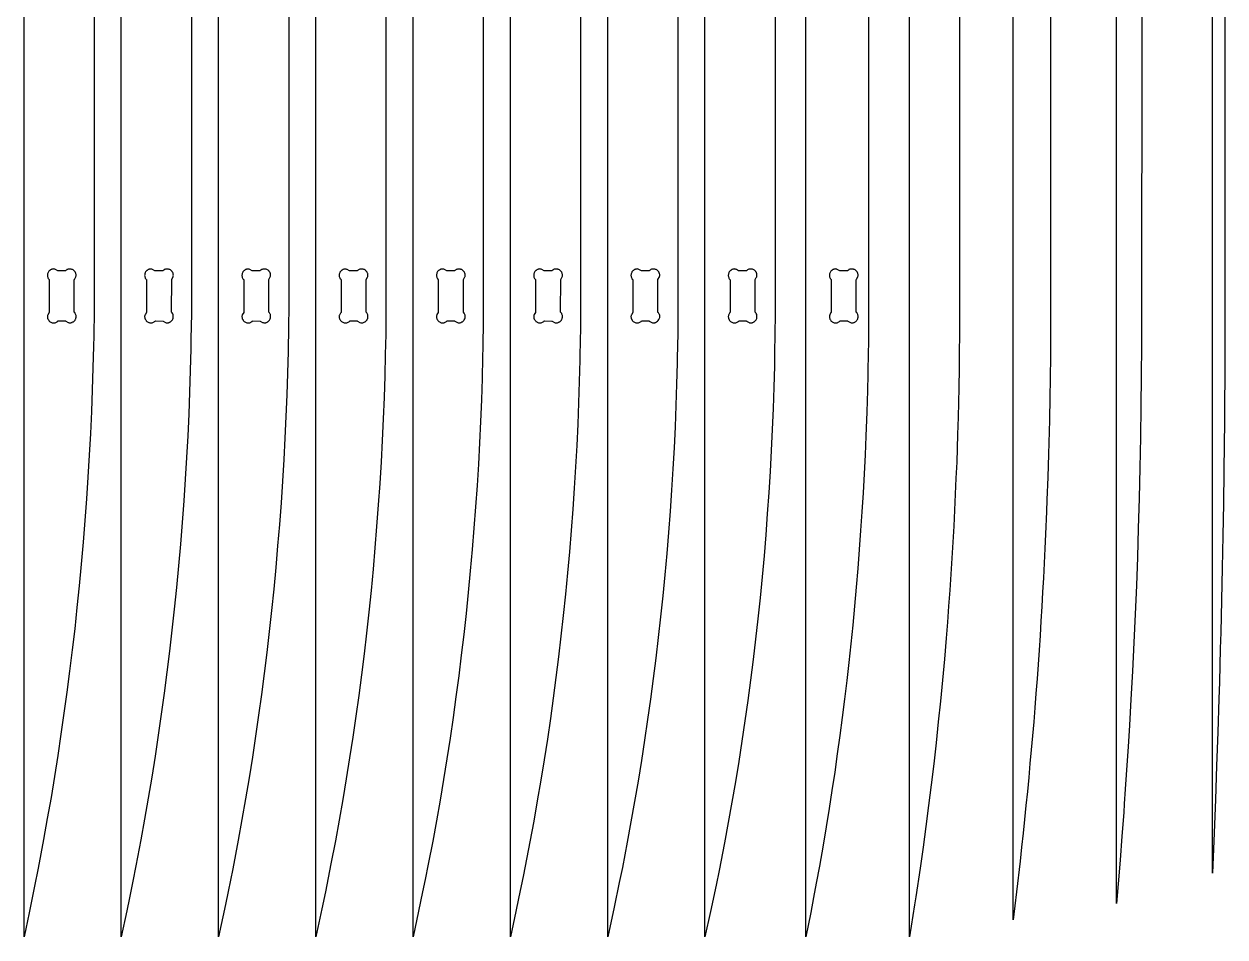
# Model space of a CAD drawing. Extents: x 104.9 to 190.6, y -82.9 to -13.6.
# Drawn here: x 150.81 to 162.77, y -32.49 to -23.4 of the extents above; entities that cross this region are included whole.
import ezdxf

# ---------------------------------------------------------------- set-up
doc = ezdxf.new("R2010")
doc.units = 0
doc.layers.get('0').update_dxf_attribs({"linetype": 'CONTINUOUS'})
doc.layers.add('SECTIONCUTEDGES', color=18, linetype='CONTINUOUS')

msp = doc.modelspace()

# ---------------------------------------------------------------- linework, layer by layer
msp.add_lwpolyline([(152.117, -25.859), (152.113, -25.858), (152.09, -25.844), (152.088, -25.844), (152.082, -25.842), (152.075, -25.841), (152.069, -25.841), (152.064, -25.841), (152.06, -25.842), (152.055, -25.843), (152.051, -25.845), (152.047, -25.846), (152.043, -25.849), (152.039, -25.851), (152.035, -25.854), (152.031, -25.857), (152.028, -25.86), (152.025, -25.863), (152.02, -25.87), (152.017, -25.876), (152.014, -25.882), (152.013, -25.885), (152.012, -25.892), (152.011, -25.899), (152.01, -25.906), (152.011, -25.912), (152.012, -25.919), (152.014, -25.925), (152.017, -25.931), (152.021, -25.937), (152.026, -25.944), (152.028, -25.946), (152.029, -25.947), (152.028, -26.272), (152.014, -26.297), (152.013, -26.299), (152.011, -26.305), (152.01, -26.312), (152.01, -26.318), (152.011, -26.323), (152.012, -26.327), (152.013, -26.332), (152.015, -26.336), (152.016, -26.34), (152.019, -26.344), (152.021, -26.348), (152.024, -26.352), (152.027, -26.356), (152.03, -26.359), (152.033, -26.362), (152.04, -26.367), (152.046, -26.37), (152.052, -26.373), (152.055, -26.374), (152.062, -26.375), (152.065, -26.376), (152.072, -26.376), (152.079, -26.376), (152.086, -26.375), (152.092, -26.374), (152.098, -26.371), (152.104, -26.368), (152.11, -26.364), (152.114, -26.361), (152.116, -26.359), (152.117, -26.358), (152.194, -26.359), (152.217, -26.373), (152.224, -26.375), (152.23, -26.376), (152.234, -26.377), (152.238, -26.376), (152.243, -26.376), (152.248, -26.375), (152.252, -26.374), (152.256, -26.372), (152.261, -26.371), (152.265, -26.368), (152.269, -26.366), (152.272, -26.363), (152.276, -26.36), (152.279, -26.357), (152.282, -26.354), (152.288, -26.346), (152.291, -26.339), (152.294, -26.331), (152.296, -26.324), (152.296, -26.318), (152.296, -26.309), (152.295, -26.3), (152.293, -26.292), (152.29, -26.287), (152.284, -26.277), (152.28, -26.272), (152.278, -26.27), (152.28, -25.943), (152.293, -25.92), (152.295, -25.914), (152.296, -25.907), (152.297, -25.901), (152.296, -25.894), (152.295, -25.89), (152.294, -25.885), (152.293, -25.881), (152.291, -25.877), (152.289, -25.873), (152.286, -25.869), (152.283, -25.865), (152.281, -25.861), (152.277, -25.858), (152.274, -25.855), (152.267, -25.85), (152.261, -25.847), (152.255, -25.844), (152.249, -25.842), (152.242, -25.841), (152.238, -25.841), (152.231, -25.841), (152.225, -25.841), (152.218, -25.842), (152.212, -25.845), (152.206, -25.847), (152.2, -25.851), (152.195, -25.855), (152.191, -25.858), (152.191, -25.859)], close=True)
at = {"layer": 'SECTIONCUTEDGES'}
for points in [[(151.508, -20.73), (151.508, -26.111), (151.507, -26.258), (151.503, -26.508), (151.501, -26.608), (151.496, -26.825), (151.489, -27.042), (151.48, -27.26), (151.47, -27.477), (151.459, -27.694), (151.446, -27.911), (151.431, -28.128), (151.415, -28.344), (151.398, -28.561), (151.379, -28.778), (151.358, -28.994), (151.336, -29.21), (151.314, -29.421), (151.289, -29.632), (151.263, -29.842), (151.236, -30.052), (151.207, -30.262), (151.177, -30.472), (151.145, -30.682), (151.112, -30.891), (151.078, -31.101), (151.041, -31.31), (151.004, -31.518), (150.95, -31.803), (150.915, -31.982), (150.859, -32.249), (150.809, -32.489), (150.809, -14.316)], [(152.477, -20.758), (152.477, -26.141), (152.476, -26.287), (152.472, -26.535), (152.47, -26.635), (152.464, -26.852), (152.457, -27.068), (152.449, -27.284), (152.439, -27.5), (152.427, -27.716), (152.414, -27.932), (152.4, -28.148), (152.384, -28.364), (152.366, -28.579), (152.347, -28.795), (152.327, -29.01), (152.305, -29.225), (152.282, -29.435), (152.258, -29.645), (152.232, -29.854), (152.205, -30.064), (152.176, -30.273), (152.146, -30.482), (152.114, -30.69), (152.081, -30.899), (152.046, -31.107), (152.01, -31.315), (151.973, -31.523), (151.924, -31.781), (151.894, -31.933), (151.86, -32.099), (151.833, -32.229), (151.778, -32.489), (151.778, -14.4)], [(153.445, -20.813), (153.446, -26.17), (153.445, -26.219), (153.443, -26.414), (153.439, -26.663), (153.433, -26.878), (153.426, -27.093), (153.418, -27.308), (153.408, -27.523), (153.396, -27.738), (153.383, -27.953), (153.369, -28.168), (153.353, -28.383), (153.335, -28.597), (153.316, -28.812), (153.296, -29.026), (153.274, -29.241), (153.251, -29.449), (153.227, -29.658), (153.201, -29.867), (153.174, -30.075), (153.145, -30.283), (153.115, -30.491), (153.083, -30.699), (153.05, -30.906), (153.015, -31.114), (152.979, -31.321), (152.941, -31.527), (152.888, -31.81), (152.842, -32.037), (152.815, -32.166), (152.747, -32.489), (152.747, -14.485)], [(154.414, -20.895), (154.414, -26.2), (154.413, -26.393), (154.411, -26.492), (154.407, -26.69), (154.402, -26.904), (154.395, -27.119), (154.386, -27.333), (154.376, -27.547), (154.365, -27.761), (154.352, -27.975), (154.337, -28.188), (154.321, -28.402), (154.304, -28.616), (154.285, -28.829), (154.265, -29.042), (154.243, -29.256), (154.22, -29.464), (154.196, -29.671), (154.17, -29.879), (154.142, -30.086), (154.114, -30.293), (154.083, -30.5), (154.052, -30.707), (154.019, -30.914), (153.984, -31.12), (153.948, -31.326), (153.91, -31.532), (153.866, -31.762), (153.811, -32.039), (153.775, -32.21), (153.715, -32.489), (153.715, -14.57)], [(155.383, -20.961), (155.383, -26.23), (155.382, -26.358), (155.378, -26.619), (155.376, -26.717), (155.371, -26.931), (155.364, -27.144), (155.355, -27.357), (155.345, -27.57), (155.334, -27.783), (155.321, -27.996), (155.306, -28.209), (155.29, -28.421), (155.273, -28.634), (155.254, -28.846), (155.233, -29.059), (155.211, -29.271), (155.189, -29.478), (155.164, -29.685), (155.138, -29.891), (155.111, -30.098), (155.082, -30.304), (155.052, -30.51), (155.02, -30.716), (154.987, -30.921), (154.953, -31.126), (154.917, -31.332), (154.879, -31.536), (154.835, -31.766), (154.805, -31.916), (154.779, -32.041), (154.739, -32.232), (154.684, -32.489), (154.684, -14.655)], [(156.352, -20.995), (156.352, -26.264), (156.351, -26.423), (156.346, -26.7), (156.345, -26.749), (156.339, -26.961), (156.332, -27.173), (156.324, -27.385), (156.314, -27.597), (156.302, -27.809), (156.289, -28.021), (156.275, -28.232), (156.259, -28.444), (156.241, -28.655), (156.223, -28.866), (156.202, -29.077), (156.18, -29.288), (156.157, -29.494), (156.133, -29.7), (156.107, -29.905), (156.08, -30.111), (156.051, -30.316), (156.021, -30.521), (155.989, -30.725), (155.956, -30.93), (155.921, -31.134), (155.885, -31.338), (155.848, -31.542), (155.784, -31.87), (155.735, -32.107), (155.708, -32.234), (155.653, -32.489), (155.653, -14.753)], [(157.321, -21.079), (157.321, -26.294), (157.319, -26.484), (157.315, -26.728), (157.314, -26.777), (157.308, -26.988), (157.301, -27.199), (157.293, -27.41), (157.283, -27.62), (157.271, -27.831), (157.258, -28.042), (157.244, -28.252), (157.228, -28.463), (157.21, -28.673), (157.191, -28.883), (157.171, -29.094), (157.149, -29.304), (157.126, -29.508), (157.102, -29.713), (157.076, -29.918), (157.049, -30.122), (157.02, -30.326), (156.99, -30.53), (156.958, -30.734), (156.925, -30.937), (156.89, -31.14), (156.854, -31.343), (156.816, -31.546), (156.768, -31.798), (156.738, -31.947), (156.686, -32.193), (156.622, -32.489), (156.622, -14.837)], [(158.289, -21.114), (158.289, -26.328), (158.288, -26.454), (158.284, -26.711), (158.282, -26.808), (158.277, -27.018), (158.27, -27.228), (158.261, -27.438), (158.251, -27.647), (158.24, -27.857), (158.227, -28.066), (158.212, -28.276), (158.196, -28.485), (158.179, -28.694), (158.16, -28.903), (158.14, -29.112), (158.118, -29.321), (158.095, -29.525), (158.071, -29.728), (158.045, -29.932), (158.017, -30.135), (157.989, -30.338), (157.958, -30.541), (157.927, -30.743), (157.894, -30.946), (157.859, -31.148), (157.823, -31.35), (157.785, -31.551), (157.731, -31.827), (157.701, -31.974), (157.645, -32.236), (157.59, -32.489), (157.59, -14.936)], [(159.22, -21.197), (159.22, -26.385), (159.218, -26.6), (159.217, -26.653), (159.212, -26.891), (159.209, -27.05), (159.202, -27.261), (159.193, -27.503), (159.185, -27.691), (159.176, -27.88), (159.165, -28.068), (159.154, -28.257), (159.141, -28.445), (159.128, -28.633), (159.113, -28.821), (159.097, -29.009), (159.08, -29.197), (159.062, -29.385), (159.043, -29.573), (159.023, -29.756), (159.003, -29.938), (158.981, -30.121), (158.958, -30.303), (158.934, -30.485), (158.909, -30.667), (158.883, -30.849), (158.856, -31.031), (158.827, -31.212), (158.798, -31.394), (158.768, -31.575), (158.731, -31.785), (158.7, -31.955), (158.673, -32.097), (158.645, -32.246), (158.597, -32.489), (158.597, -15.02)], [(160.126, -21.311), (160.126, -26.42), (160.124, -26.745), (160.123, -26.826), (160.119, -27.024), (160.112, -27.314), (160.107, -27.488), (160.098, -27.763), (160.091, -27.923), (160.084, -28.082), (160.077, -28.242), (160.068, -28.401), (160.059, -28.56), (160.05, -28.72), (160.04, -28.879), (160.029, -29.038), (160.017, -29.197), (160.005, -29.356), (159.992, -29.516), (159.975, -29.724), (159.956, -29.933), (159.936, -30.141), (159.915, -30.349), (159.892, -30.558), (159.869, -30.766), (159.844, -30.974), (159.818, -31.181), (159.791, -31.389), (159.763, -31.596), (159.734, -31.804), (159.691, -32.091), (159.679, -32.17), (159.628, -32.489), (159.628, -15.196)], [(161.033, -21.419), (161.033, -26.401), (161.031, -26.699), (161.028, -26.937), (161.025, -27.116), (161.021, -27.344), (161.018, -27.457), (161.012, -27.685), (161.005, -27.912), (160.997, -28.139), (160.993, -28.253), (160.983, -28.48), (160.976, -28.624), (160.969, -28.768), (160.962, -28.913), (160.954, -29.057), (160.946, -29.201), (160.937, -29.345), (160.928, -29.489), (160.918, -29.633), (160.908, -29.777), (160.898, -29.921), (160.887, -30.065), (160.876, -30.209), (160.865, -30.348), (160.853, -30.487), (160.841, -30.626), (160.828, -30.764), (160.815, -30.903), (160.802, -31.042), (160.788, -31.18), (160.774, -31.319), (160.759, -31.457), (160.744, -31.596), (160.729, -31.734), (160.693, -32.04), (160.659, -32.319), (160.659, -15.457)], [(161.94, -21.758), (161.942, -23.674), (161.939, -26.105), (161.937, -26.602), (161.936, -26.906), (161.933, -27.21), (161.928, -27.514), (161.922, -27.818), (161.915, -28.121), (161.907, -28.425), (161.898, -28.709), (161.888, -28.992), (161.876, -29.276), (161.863, -29.559), (161.849, -29.843), (161.833, -30.126), (161.818, -30.382), (161.805, -30.595), (161.796, -30.733), (161.777, -31.019), (161.767, -31.163), (161.762, -31.25), (161.744, -31.487), (161.725, -31.724), (161.706, -31.96), (161.69, -32.157), (161.69, -15.798)], [(162.765, -21.403), (162.77, -23.841), (162.769, -26.506), (162.768, -26.721), (162.767, -26.937), (162.766, -27.153), (162.764, -27.369), (162.762, -27.585), (162.758, -27.853), (162.754, -28.174), (162.748, -28.495), (162.742, -28.816), (162.735, -29.137), (162.727, -29.457), (162.723, -29.618), (162.714, -29.952), (162.709, -30.119), (162.698, -30.452), (162.687, -30.786), (162.675, -31.12), (162.662, -31.453), (162.645, -31.855), (162.645, -16.156)]]:
    msp.add_lwpolyline(points, dxfattribs=at)
for points in [[(151.083, -26.373), (151.09, -26.375), (151.097, -26.376), (151.103, -26.376), (151.11, -26.376), (151.114, -26.376), (151.12, -26.375), (151.126, -26.372), (151.133, -26.37), (151.136, -26.368), (151.141, -26.364), (151.145, -26.362), (151.147, -26.358), (151.222, -26.358), (151.225, -26.359), (151.248, -26.373), (151.252, -26.374), (151.26, -26.376), (151.266, -26.376), (151.275, -26.376), (151.281, -26.374), (151.287, -26.372), (151.29, -26.371), (151.296, -26.368), (151.302, -26.365), (151.308, -26.36), (151.311, -26.356), (151.314, -26.353), (151.317, -26.349), (151.32, -26.345), (151.322, -26.34), (151.324, -26.336), (151.325, -26.332), (151.326, -26.327), (151.327, -26.322), (151.328, -26.317), (151.328, -26.309), (151.327, -26.302), (151.325, -26.296), (151.323, -26.289), (151.32, -26.283), (151.318, -26.28), (151.314, -26.274), (151.311, -26.272), (151.31, -26.27), (151.31, -25.946), (151.311, -25.944), (151.324, -25.92), (151.326, -25.914), (151.328, -25.907), (151.328, -25.901), (151.327, -25.894), (151.326, -25.89), (151.325, -25.885), (151.324, -25.881), (151.322, -25.877), (151.32, -25.873), (151.317, -25.869), (151.315, -25.865), (151.312, -25.861), (151.309, -25.858), (151.305, -25.855), (151.299, -25.85), (151.293, -25.847), (151.286, -25.844), (151.28, -25.842), (151.276, -25.842), (151.27, -25.841), (151.263, -25.841), (151.256, -25.841), (151.249, -25.842), (151.243, -25.845), (151.237, -25.847), (151.234, -25.849), (151.228, -25.853), (151.225, -25.855), (151.222, -25.859), (151.148, -25.859), (151.145, -25.858), (151.123, -25.845), (151.117, -25.843), (151.111, -25.841), (151.109, -25.841), (151.102, -25.84), (151.095, -25.841), (151.091, -25.842), (151.086, -25.843), (151.082, -25.845), (151.078, -25.846), (151.074, -25.849), (151.07, -25.851), (151.066, -25.854), (151.063, -25.857), (151.059, -25.86), (151.056, -25.863), (151.052, -25.87), (151.048, -25.876), (151.046, -25.882), (151.044, -25.889), (151.042, -25.895), (151.042, -25.902), (151.042, -25.909), (151.043, -25.916), (151.045, -25.922), (151.047, -25.928), (151.05, -25.934), (151.054, -25.94), (151.059, -25.946), (151.06, -25.947), (151.059, -26.272), (151.046, -26.297), (151.043, -26.303), (151.042, -26.31), (151.042, -26.314), (151.042, -26.318), (151.042, -26.323), (151.043, -26.327), (151.044, -26.332), (151.046, -26.336), (151.048, -26.34), (151.05, -26.344), (151.052, -26.348), (151.055, -26.352), (151.058, -26.356), (151.061, -26.359), (151.064, -26.362), (151.071, -26.367), (151.077, -26.37)], [(153.021, -26.373), (153.027, -26.375), (153.034, -26.376), (153.041, -26.376), (153.044, -26.376), (153.051, -26.376), (153.058, -26.375), (153.064, -26.372), (153.067, -26.371), (153.073, -26.368), (153.079, -26.364), (153.082, -26.362), (153.084, -26.359), (153.086, -26.358), (153.16, -26.359), (153.162, -26.359), (153.184, -26.372), (153.19, -26.374), (153.196, -26.376), (153.201, -26.376), (153.207, -26.376), (153.212, -26.376), (153.216, -26.375), (153.221, -26.374), (153.225, -26.372), (153.229, -26.371), (153.233, -26.368), (153.237, -26.366), (153.241, -26.363), (153.245, -26.36), (153.248, -26.357), (153.251, -26.354), (153.254, -26.35), (153.257, -26.344), (153.26, -26.338), (153.262, -26.335), (153.264, -26.328), (153.265, -26.322), (153.265, -26.315), (153.265, -26.308), (153.264, -26.301), (153.263, -26.295), (153.26, -26.289), (153.257, -26.283), (153.253, -26.277), (153.251, -26.274), (153.248, -26.271), (153.247, -26.27), (153.248, -25.945), (153.25, -25.94), (153.262, -25.92), (153.262, -25.918), (153.264, -25.912), (153.265, -25.909), (153.265, -25.903), (153.265, -25.899), (153.265, -25.894), (153.264, -25.89), (153.263, -25.885), (153.261, -25.881), (153.259, -25.877), (153.257, -25.873), (153.255, -25.869), (153.252, -25.865), (153.249, -25.861), (153.246, -25.858), (153.243, -25.855), (153.239, -25.852), (153.233, -25.849), (153.227, -25.846), (153.221, -25.843), (153.214, -25.842), (153.207, -25.841), (153.2, -25.841), (153.194, -25.841), (153.187, -25.842), (153.181, -25.845), (153.174, -25.847), (153.172, -25.849), (153.166, -25.853), (153.159, -25.859), (153.084, -25.858), (153.082, -25.858), (153.058, -25.844), (153.052, -25.842), (153.046, -25.841), (153.044, -25.841), (153.037, -25.841), (153.033, -25.841), (153.028, -25.842), (153.024, -25.843), (153.02, -25.845), (153.015, -25.846), (153.011, -25.849), (153.007, -25.851), (153.004, -25.854), (153, -25.857), (152.997, -25.86), (152.994, -25.863), (152.989, -25.87), (152.987, -25.873), (152.984, -25.879), (152.982, -25.885), (152.98, -25.892), (152.98, -25.895), (152.979, -25.902), (152.979, -25.909), (152.98, -25.916), (152.981, -25.919), (152.983, -25.925), (152.986, -25.931), (152.989, -25.937), (152.995, -25.944), (152.997, -25.946), (152.998, -25.947), (152.997, -26.271), (152.997, -26.272), (152.983, -26.297), (152.981, -26.303), (152.979, -26.31), (152.979, -26.316), (152.98, -26.323), (152.981, -26.327), (152.982, -26.332), (152.983, -26.336), (152.985, -26.34), (152.987, -26.344), (152.99, -26.348), (152.992, -26.352), (152.995, -26.356), (152.999, -26.359), (153.002, -26.362), (153.008, -26.367), (153.014, -26.37)], [(153.99, -26.373), (153.996, -26.375), (154.003, -26.376), (154.01, -26.376), (154.016, -26.376), (154.023, -26.375), (154.03, -26.374), (154.036, -26.371), (154.039, -26.37), (154.045, -26.366), (154.051, -26.362), (154.053, -26.359), (154.055, -26.358), (154.128, -26.358), (154.131, -26.359), (154.155, -26.373), (154.162, -26.375), (154.166, -26.376), (154.17, -26.376), (154.178, -26.376), (154.184, -26.375), (154.19, -26.373), (154.197, -26.371), (154.202, -26.368), (154.208, -26.365), (154.214, -26.36), (154.218, -26.356), (154.221, -26.353), (154.223, -26.349), (154.226, -26.345), (154.228, -26.34), (154.23, -26.336), (154.232, -26.332), (154.233, -26.327), (154.234, -26.322), (154.234, -26.317), (154.234, -26.309), (154.233, -26.302), (154.232, -26.296), (154.229, -26.289), (154.226, -26.283), (154.222, -26.277), (154.219, -26.273), (154.216, -26.271), (154.216, -26.27), (154.216, -25.947), (154.217, -25.945), (154.229, -25.922), (154.232, -25.916), (154.233, -25.914), (154.234, -25.907), (154.234, -25.901), (154.234, -25.894), (154.233, -25.89), (154.232, -25.885), (154.23, -25.881), (154.228, -25.877), (154.226, -25.873), (154.224, -25.869), (154.221, -25.865), (154.218, -25.861), (154.215, -25.858), (154.211, -25.855), (154.205, -25.85), (154.199, -25.847), (154.193, -25.844), (154.186, -25.842), (154.179, -25.841), (154.176, -25.841), (154.169, -25.841), (154.162, -25.841), (154.159, -25.842), (154.153, -25.843), (154.146, -25.846), (154.14, -25.849), (154.137, -25.851), (154.131, -25.856), (154.128, -25.859), (154.052, -25.858), (154.027, -25.844), (154.025, -25.844), (154.019, -25.842), (154.013, -25.841), (154.006, -25.841), (154.002, -25.841), (153.997, -25.842), (153.993, -25.843), (153.988, -25.845), (153.984, -25.846), (153.98, -25.849), (153.976, -25.851), (153.972, -25.854), (153.969, -25.857), (153.966, -25.86), (153.963, -25.863), (153.958, -25.87), (153.956, -25.873), (153.953, -25.879), (153.951, -25.885), (153.949, -25.892), (153.948, -25.899), (153.948, -25.906), (153.949, -25.912), (153.949, -25.916), (153.951, -25.922), (153.953, -25.928), (153.956, -25.934), (153.96, -25.94), (153.963, -25.944), (153.965, -25.945), (153.966, -25.946), (153.966, -25.947), (153.966, -26.272), (153.962, -26.279), (153.955, -26.292), (153.951, -26.299), (153.949, -26.305), (153.948, -26.312), (153.948, -26.318), (153.949, -26.323), (153.949, -26.327), (153.951, -26.332), (153.952, -26.336), (153.954, -26.34), (153.956, -26.344), (153.958, -26.348), (153.961, -26.352), (153.964, -26.356), (153.967, -26.359), (153.971, -26.362), (153.977, -26.367), (153.983, -26.37)], [(154.946, -26.367), (154.952, -26.37), (154.958, -26.373), (154.965, -26.375), (154.968, -26.375), (154.975, -26.376), (154.982, -26.376), (154.989, -26.376), (154.992, -26.375), (154.998, -26.374), (155.005, -26.371), (155.011, -26.368), (155.016, -26.364), (155.02, -26.361), (155.022, -26.358), (155.023, -26.358), (155.097, -26.358), (155.099, -26.359), (155.118, -26.37), (155.126, -26.374), (155.132, -26.375), (155.138, -26.376), (155.145, -26.376), (155.149, -26.376), (155.154, -26.375), (155.158, -26.374), (155.163, -26.372), (155.167, -26.371), (155.171, -26.368), (155.175, -26.366), (155.179, -26.363), (155.182, -26.36), (155.185, -26.357), (155.188, -26.354), (155.193, -26.348), (155.199, -26.335), (155.202, -26.326), (155.203, -26.316), (155.202, -26.307), (155.201, -26.3), (155.197, -26.288), (155.193, -26.279), (155.185, -26.271), (155.185, -26.27), (155.185, -25.947), (155.185, -25.944), (155.199, -25.92), (155.201, -25.914), (155.203, -25.907), (155.203, -25.901), (155.202, -25.894), (155.201, -25.89), (155.2, -25.885), (155.199, -25.881), (155.197, -25.877), (155.195, -25.873), (155.192, -25.869), (155.19, -25.865), (155.187, -25.861), (155.184, -25.858), (155.18, -25.855), (155.174, -25.85), (155.168, -25.847), (155.161, -25.844), (155.155, -25.842), (155.148, -25.841), (155.141, -25.841), (155.134, -25.841), (155.131, -25.841), (155.125, -25.842), (155.118, -25.845), (155.112, -25.847), (155.106, -25.851), (155.1, -25.855), (155.097, -25.858), (155.096, -25.859), (155.023, -25.859), (155.02, -25.858), (154.996, -25.844), (154.99, -25.842), (154.984, -25.841), (154.981, -25.841), (154.975, -25.841), (154.97, -25.841), (154.966, -25.842), (154.961, -25.843), (154.957, -25.845), (154.953, -25.846), (154.949, -25.849), (154.945, -25.851), (154.941, -25.854), (154.938, -25.857), (154.934, -25.86), (154.931, -25.863), (154.928, -25.867), (154.925, -25.873), (154.922, -25.879), (154.919, -25.885), (154.919, -25.889), (154.917, -25.895), (154.917, -25.899), (154.917, -25.906), (154.917, -25.912), (154.919, -25.919), (154.921, -25.925), (154.923, -25.931), (154.925, -25.934), (154.929, -25.94), (154.932, -25.944), (154.934, -25.945), (154.935, -25.946), (154.935, -25.947), (154.935, -26.271), (154.933, -26.275), (154.922, -26.295), (154.919, -26.301), (154.917, -26.308), (154.917, -26.314), (154.917, -26.323), (154.918, -26.327), (154.919, -26.332), (154.921, -26.336), (154.923, -26.34), (154.925, -26.344), (154.927, -26.348), (154.93, -26.352), (154.933, -26.356), (154.936, -26.359), (154.939, -26.362)], [(155.927, -26.373), (155.934, -26.375), (155.94, -26.376), (155.944, -26.376), (155.951, -26.376), (155.957, -26.376), (155.961, -26.375), (155.967, -26.374), (155.973, -26.371), (155.979, -26.368), (155.985, -26.364), (155.989, -26.361), (155.991, -26.358), (155.992, -26.358), (156.067, -26.359), (156.069, -26.359), (156.092, -26.373), (156.1, -26.375), (156.108, -26.376), (156.115, -26.376), (156.122, -26.375), (156.128, -26.373), (156.134, -26.371), (156.14, -26.368), (156.145, -26.365), (156.152, -26.36), (156.155, -26.356), (156.158, -26.353), (156.161, -26.349), (156.163, -26.345), (156.166, -26.34), (156.168, -26.336), (156.169, -26.332), (156.17, -26.327), (156.171, -26.322), (156.172, -26.317), (156.172, -26.309), (156.171, -26.302), (156.169, -26.296), (156.167, -26.289), (156.164, -26.283), (156.16, -26.277), (156.156, -26.273), (156.154, -26.271), (156.153, -26.27), (156.154, -25.946), (156.155, -25.944), (156.166, -25.924), (156.169, -25.918), (156.171, -25.912), (156.172, -25.905), (156.172, -25.899), (156.171, -25.894), (156.17, -25.89), (156.169, -25.885), (156.168, -25.881), (156.166, -25.877), (156.164, -25.873), (156.161, -25.869), (156.159, -25.865), (156.156, -25.861), (156.152, -25.858), (156.149, -25.855), (156.142, -25.85), (156.136, -25.847), (156.13, -25.844), (156.124, -25.842), (156.117, -25.841), (156.11, -25.841), (156.103, -25.841), (156.097, -25.842), (156.09, -25.843), (156.084, -25.846), (156.078, -25.849), (156.075, -25.851), (156.065, -25.859), (155.988, -25.858), (155.965, -25.844), (155.959, -25.842), (155.952, -25.841), (155.946, -25.84), (155.939, -25.841), (155.935, -25.842), (155.93, -25.843), (155.926, -25.845), (155.922, -25.846), (155.918, -25.849), (155.914, -25.851), (155.91, -25.854), (155.906, -25.857), (155.903, -25.86), (155.9, -25.863), (155.897, -25.867), (155.894, -25.873), (155.891, -25.879), (155.889, -25.882), (155.887, -25.889), (155.886, -25.895), (155.886, -25.902), (155.886, -25.906), (155.886, -25.912), (155.887, -25.919), (155.888, -25.922), (155.891, -25.928), (155.894, -25.934), (155.898, -25.94), (155.9, -25.943), (155.904, -25.946), (155.904, -25.947), (155.904, -26.27), (155.903, -26.273), (155.891, -26.293), (155.888, -26.299), (155.888, -26.301), (155.886, -26.308), (155.885, -26.314), (155.886, -26.318), (155.886, -26.323), (155.887, -26.327), (155.888, -26.332), (155.89, -26.336), (155.891, -26.34), (155.894, -26.344), (155.896, -26.348), (155.899, -26.352), (155.902, -26.356), (155.905, -26.359), (155.908, -26.362), (155.915, -26.367), (155.921, -26.37)], [(156.896, -26.373), (156.902, -26.375), (156.909, -26.376), (156.916, -26.376), (156.923, -26.376), (156.929, -26.375), (156.936, -26.374), (156.942, -26.371), (156.948, -26.368), (156.954, -26.364), (156.96, -26.358), (156.96, -26.358), (157.034, -26.358), (157.036, -26.359), (157.061, -26.373), (157.067, -26.375), (157.071, -26.376), (157.078, -26.377), (157.082, -26.376), (157.087, -26.376), (157.091, -26.375), (157.096, -26.374), (157.1, -26.372), (157.104, -26.371), (157.108, -26.368), (157.112, -26.366), (157.116, -26.363), (157.12, -26.36), (157.123, -26.357), (157.126, -26.354), (157.132, -26.344), (157.136, -26.337), (157.138, -26.331), (157.14, -26.323), (157.14, -26.313), (157.14, -26.304), (157.137, -26.294), (157.136, -26.291), (157.132, -26.282), (157.128, -26.277), (157.126, -26.274), (157.123, -26.272), (157.122, -26.27), (157.122, -25.946), (157.123, -25.944), (157.137, -25.92), (157.139, -25.914), (157.14, -25.907), (157.141, -25.903), (157.14, -25.899), (157.14, -25.894), (157.139, -25.89), (157.138, -25.885), (157.136, -25.881), (157.135, -25.877), (157.132, -25.873), (157.13, -25.869), (157.127, -25.865), (157.124, -25.861), (157.121, -25.858), (157.118, -25.855), (157.111, -25.85), (157.105, -25.847), (157.099, -25.844), (157.092, -25.842), (157.089, -25.842), (157.082, -25.841), (157.075, -25.841), (157.069, -25.841), (157.065, -25.842), (157.059, -25.843), (157.053, -25.846), (157.047, -25.849), (157.044, -25.851), (157.038, -25.855), (157.035, -25.858), (157.034, -25.859), (156.96, -25.859), (156.958, -25.858), (156.933, -25.844), (156.927, -25.842), (156.921, -25.841), (156.915, -25.84), (156.908, -25.841), (156.903, -25.842), (156.899, -25.843), (156.895, -25.845), (156.89, -25.846), (156.886, -25.849), (156.882, -25.851), (156.879, -25.854), (156.875, -25.857), (156.872, -25.86), (156.869, -25.863), (156.864, -25.87), (156.861, -25.876), (156.858, -25.882), (156.856, -25.889), (156.855, -25.895), (156.854, -25.902), (156.854, -25.906), (156.855, -25.912), (156.856, -25.919), (156.858, -25.925), (156.861, -25.931), (156.864, -25.937), (156.87, -25.944), (156.871, -25.945), (156.873, -25.947), (156.872, -26.271), (156.871, -26.274), (156.858, -26.297), (156.856, -26.301), (156.855, -26.308), (156.854, -26.312), (156.854, -26.318), (156.855, -26.323), (156.856, -26.327), (156.857, -26.332), (156.858, -26.336), (156.86, -26.34), (156.862, -26.344), (156.865, -26.348), (156.867, -26.352), (156.87, -26.356), (156.874, -26.359), (156.877, -26.362), (156.883, -26.367), (156.889, -26.37)], [(157.865, -26.373), (157.871, -26.375), (157.878, -26.376), (157.885, -26.376), (157.892, -26.376), (157.898, -26.375), (157.905, -26.374), (157.911, -26.371), (157.917, -26.368), (157.922, -26.364), (157.925, -26.362), (157.929, -26.358), (158.004, -26.358), (158.005, -26.359), (158.03, -26.373), (158.036, -26.375), (158.042, -26.376), (158.049, -26.377), (158.056, -26.376), (158.06, -26.375), (158.065, -26.374), (158.069, -26.372), (158.073, -26.371), (158.077, -26.368), (158.081, -26.366), (158.085, -26.363), (158.088, -26.36), (158.092, -26.357), (158.095, -26.354), (158.101, -26.345), (158.104, -26.339), (158.106, -26.333), (158.108, -26.324), (158.109, -26.318), (158.109, -26.307), (158.106, -26.295), (158.102, -26.285), (158.098, -26.278), (158.091, -26.27), (158.091, -26.27), (158.091, -25.946), (158.092, -25.944), (158.102, -25.925), (158.106, -25.918), (158.108, -25.912), (158.109, -25.905), (158.109, -25.899), (158.109, -25.894), (158.108, -25.89), (158.107, -25.885), (158.105, -25.881), (158.103, -25.877), (158.101, -25.873), (158.099, -25.869), (158.096, -25.865), (158.093, -25.861), (158.09, -25.858), (158.086, -25.855), (158.083, -25.852), (158.077, -25.849), (158.071, -25.846), (158.064, -25.843), (158.061, -25.842), (158.054, -25.841), (158.047, -25.841), (158.041, -25.841), (158.034, -25.842), (158.028, -25.843), (158.021, -25.846), (158.015, -25.849), (158.01, -25.853), (158.007, -25.855), (158.004, -25.858), (158.003, -25.859), (157.928, -25.859), (157.926, -25.858), (157.904, -25.845), (157.9, -25.844), (157.894, -25.842), (157.89, -25.841), (157.883, -25.84), (157.877, -25.841), (157.872, -25.842), (157.868, -25.843), (157.863, -25.845), (157.859, -25.846), (157.855, -25.849), (157.851, -25.851), (157.847, -25.854), (157.844, -25.857), (157.841, -25.86), (157.838, -25.863), (157.833, -25.87), (157.829, -25.876), (157.827, -25.882), (157.825, -25.889), (157.824, -25.895), (157.823, -25.902), (157.823, -25.909), (157.824, -25.916), (157.825, -25.919), (157.827, -25.925), (157.83, -25.931), (157.833, -25.937), (157.841, -25.947), (157.841, -26.27), (157.841, -26.272), (157.839, -26.275), (157.826, -26.299), (157.824, -26.305), (157.824, -26.308), (157.823, -26.314), (157.823, -26.318), (157.824, -26.323), (157.824, -26.327), (157.826, -26.332), (157.827, -26.336), (157.829, -26.34), (157.831, -26.344), (157.833, -26.348), (157.836, -26.352), (157.839, -26.356), (157.842, -26.359), (157.846, -26.362), (157.852, -26.367), (157.858, -26.37)], [(158.936, -25.859), (158.934, -25.858), (158.909, -25.844), (158.903, -25.842), (158.897, -25.841), (158.89, -25.84), (158.884, -25.841), (158.879, -25.842), (158.875, -25.843), (158.87, -25.845), (158.866, -25.846), (158.862, -25.849), (158.858, -25.851), (158.855, -25.854), (158.851, -25.857), (158.848, -25.86), (158.845, -25.863), (158.84, -25.87), (158.837, -25.876), (158.834, -25.882), (158.832, -25.889), (158.831, -25.895), (158.83, -25.902), (158.83, -25.909), (158.831, -25.912), (158.832, -25.919), (158.834, -25.925), (158.837, -25.931), (158.838, -25.934), (158.842, -25.94), (158.845, -25.943), (158.848, -25.946), (158.848, -25.947), (158.848, -26.27), (158.848, -26.272), (158.846, -26.275), (158.834, -26.297), (158.833, -26.299), (158.831, -26.305), (158.83, -26.312), (158.83, -26.316), (158.831, -26.323), (158.832, -26.327), (158.833, -26.332), (158.834, -26.336), (158.836, -26.34), (158.838, -26.344), (158.841, -26.348), (158.843, -26.352), (158.846, -26.356), (158.849, -26.359), (158.853, -26.362), (158.859, -26.367), (158.865, -26.37), (158.872, -26.373), (158.878, -26.375), (158.885, -26.376), (158.888, -26.376), (158.895, -26.376), (158.902, -26.376), (158.909, -26.375), (158.915, -26.372), (158.918, -26.371), (158.924, -26.368), (158.93, -26.364), (158.932, -26.362), (158.936, -26.358), (158.937, -26.358), (159.011, -26.358), (159.013, -26.359), (159.022, -26.364), (159.04, -26.373), (159.048, -26.375), (159.053, -26.376), (159.061, -26.376), (159.067, -26.375), (159.072, -26.374), (159.077, -26.372), (159.082, -26.369), (159.087, -26.367), (159.092, -26.363), (159.096, -26.36), (159.1, -26.356), (159.104, -26.351), (159.107, -26.347), (159.11, -26.342), (159.112, -26.337), (159.114, -26.328), (159.116, -26.322), (159.116, -26.315), (159.116, -26.308), (159.115, -26.301), (159.113, -26.295), (159.112, -26.292), (159.107, -26.281), (159.103, -26.275), (159.099, -26.272), (159.098, -26.27), (159.098, -25.947), (159.099, -25.943), (159.112, -25.92), (159.115, -25.914), (159.116, -25.907), (159.116, -25.901), (159.116, -25.894), (159.115, -25.89), (159.114, -25.885), (159.112, -25.881), (159.11, -25.877), (159.108, -25.873), (159.106, -25.869), (159.103, -25.865), (159.1, -25.861), (159.097, -25.858), (159.094, -25.855), (159.087, -25.85), (159.081, -25.847), (159.075, -25.844), (159.071, -25.843), (159.065, -25.842), (159.058, -25.841), (159.051, -25.841), (159.048, -25.841), (159.041, -25.842), (159.035, -25.843), (159.028, -25.846), (159.025, -25.847), (159.02, -25.851), (159.014, -25.855), (159.011, -25.859), (159.01, -25.859)]]:
    msp.add_lwpolyline(points, close=True, dxfattribs=at)

doc.saveas('drawing.dxf')
